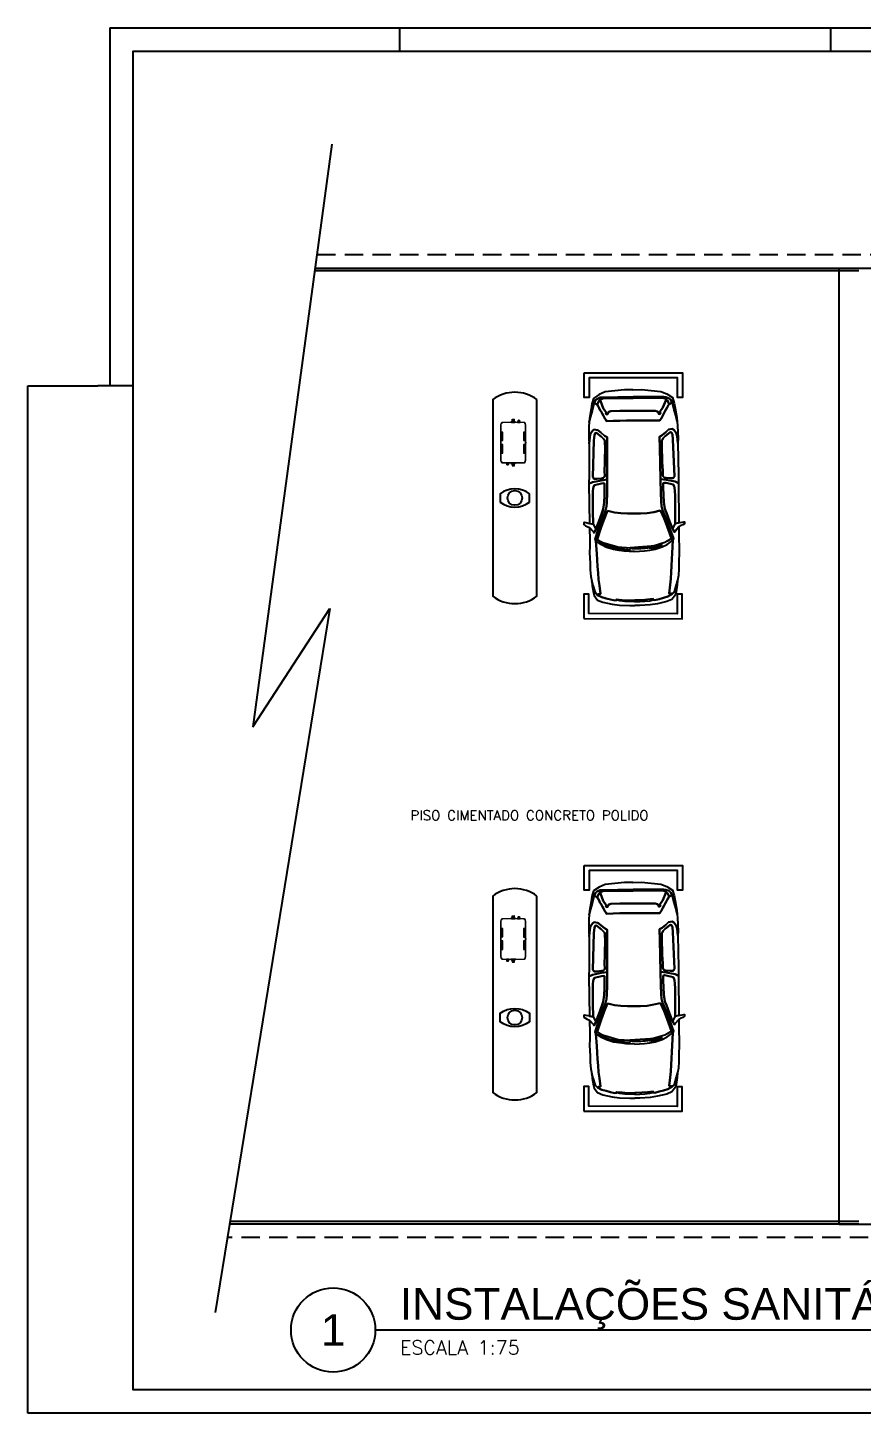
# Model space of a CAD drawing. Header units: millimetres. Extents: x 1111 to 1959, y -391 to -319.
# Drawn here: x 1375.89 to 1402.59, y -390.89 to -346.49 of the extents above; entities that cross this region are included whole.
import ezdxf
from ezdxf.enums import TextEntityAlignment as Align

# ---------------------------------------------------------------- set-up
doc = ezdxf.new("R2010")
doc.units = ezdxf.units.MM
doc.linetypes.add('HIDDEN', pattern=[0.375, 0.25, -0.125])
for name, color, linetype in [('ARQ-ALVENARIA', 4, 'Continuous'), ('ARQ-PENA-02', 2, 'Continuous'), ('ARQ-PENA-FINA-CINZA', 8, 'Continuous'), ('ARQ-SÍMBOLOS', 2, 'Continuous'), ('ARQ-TEXTO2', 2, 'Continuous'), ('ARQ-TEXTO4', 4, 'Continuous'), ('CERCAD-1', 1, 'Continuous'), ('CERCAD-2', 7, 'Continuous')]:
    doc.layers.add(name, color=color, linetype=linetype)
doc.styles.add('ARIAL', font='arial.ttf', dxfattribs={"height": 2})
doc.styles.add('ROMANS', font='romans')

# ---------------------------------------------------------------- blocks, each defined once
blk = doc.blocks.new('*U257')
at = {"layer": 'ARQ-SÍMBOLOS'}
blk.add_line((0.6, 0), (12.612, 0), dxfattribs=at)
blk.add_circle((0, 0), 0.6, dxfattribs=at)
at = {"layer": 'ARQ-TEXTO2', "style": 'ROMANS'}
blk.add_attdef('ESCALA1', text='', height=0.2, dxfattribs=at).set_placement((0.951, -0.149), align=Align.TOP_LEFT)
at = {"layer": 'ARQ-TEXTO4', "style": 'ARIAL'}
blk.add_attdef('TITULODODESENHO', (0.951, 0.146), '', height=0.45, dxfattribs=at)
blk.add_attdef('0', text='', height=0.45, dxfattribs=at).set_placement((0, 0), align=Align.MIDDLE)
blk = doc.blocks.new('BOMBA SUPERIOR')
at = {"layer": 'ARQ-PENA-FINA-CINZA', "lineweight": 5}
for p, q in [((807.358, 416.118), (807.356, 416.116)), ((807.36, 416.119), (807.358, 416.118)), ((807.361, 416.12), (807.36, 416.119)), ((807.362, 416.12), (807.361, 416.12)), ((807.364, 416.122), (807.362, 416.12)), ((807.367, 416.123), (807.364, 416.122)), ((807.368, 416.123), (807.367, 416.123)), ((807.372, 416.123), (807.368, 416.123)), ((807.375, 416.124), (807.372, 416.123)), ((807.376, 416.124), (807.375, 416.124)), ((807.386, 416.124), (807.376, 416.124)), ((807.386, 416.122), (808.126, 416.122)), ((807.387, 416.124), (808.125, 416.124)), ((807.742, 416.125), (807.745, 416.128)), ((807.742, 416.124), (807.745, 416.127)), ((807.743, 416.125), (807.742, 416.125)), ((807.742, 416.125), (807.742, 416.124)), ((807.745, 416.128), (807.767, 416.128)), ((807.745, 416.127), (807.767, 416.127)), ((807.767, 416.128), (807.77, 416.125)), ((807.767, 416.127), (807.77, 416.124)), ((807.77, 416.125), (807.769, 416.125)), ((807.77, 416.124), (807.77, 416.125)), ((808.136, 416.124), (808.126, 416.124)), ((808.137, 416.124), (808.136, 416.124)), ((808.14, 416.123), (808.137, 416.124)), ((808.143, 416.123), (808.14, 416.123)), ((808.144, 416.123), (808.143, 416.123)), ((808.147, 416.122), (808.144, 416.123)), ((808.15, 416.12), (808.147, 416.122)), ((808.151, 416.12), (808.15, 416.12)), ((808.152, 416.119), (808.151, 416.12)), ((808.154, 416.118), (808.152, 416.119)), ((808.156, 416.116), (808.154, 416.118)), ((807.283, 415.897), (807.282, 415.896)), ((807.282, 415.896), (807.282, 415.852)), ((807.283, 415.895), (807.282, 415.896)), ((807.282, 415.876), (807.283, 415.877)), ((807.282, 415.872), (807.283, 415.87)), ((807.282, 415.852), (807.283, 415.853)), ((807.282, 415.852), (807.283, 415.851)), ((807.32, 415.895), (807.283, 415.897)), ((807.283, 415.897), (807.283, 415.897)), ((807.32, 415.893), (807.283, 415.895)), ((807.283, 415.895), (807.283, 415.895)), ((807.283, 415.877), (807.283, 415.877)), ((807.283, 415.877), (807.31, 415.877)), ((807.283, 415.87), (807.283, 415.87)), ((807.283, 415.87), (807.31, 415.87)), ((807.283, 415.853), (807.32, 415.855)), ((807.283, 415.853), (807.283, 415.853)), ((807.283, 415.851), (807.32, 415.852)), ((807.283, 415.851), (807.283, 415.851)), ((807.295, 415.988), (807.296, 415.994)), ((807.296, 415.982), (807.295, 415.988)), ((807.295, 415.874), (807.295, 415.875)), ((807.295, 415.875), (807.311, 415.875)), ((807.295, 415.873), (807.295, 415.874)), ((807.311, 415.873), (807.295, 415.873)), ((807.295, 415.873), (807.295, 415.873)), ((807.295, 415.873), (807.295, 415.873)), ((807.296, 415.994), (807.3, 415.998)), ((807.3, 415.978), (807.296, 415.982)), ((807.3, 415.998), (807.304, 416.002)), ((807.304, 415.974), (807.3, 415.978)), ((807.304, 416.002), (807.31, 416.003)), ((807.31, 415.973), (807.304, 415.974)), ((807.31, 416.003), (807.327, 416.003)), ((807.327, 415.973), (807.31, 415.973)), ((807.321, 415.88), (807.312, 415.879)), ((807.312, 415.879), (807.312, 415.869)), ((807.312, 415.869), (807.312, 415.879)), ((807.312, 415.878), (807.312, 415.878)), ((807.312, 415.878), (807.312, 415.877)), ((807.312, 415.875), (807.312, 415.874)), ((807.312, 415.873), (807.312, 415.873)), ((807.312, 415.87), (807.312, 415.87)), ((807.312, 415.87), (807.312, 415.869)), ((807.312, 415.869), (807.313, 415.869)), ((807.321, 415.867), (807.312, 415.869)), ((807.321, 415.907), (807.32, 415.906)), ((807.32, 415.906), (807.321, 415.906)), ((807.32, 415.906), (807.32, 415.89)), ((807.32, 415.904), (807.32, 415.903)), ((807.321, 415.903), (807.32, 415.903)), ((807.32, 415.903), (807.321, 415.903)), ((807.321, 415.895), (807.32, 415.895)), ((807.32, 415.895), (807.321, 415.895)), ((807.32, 415.89), (807.321, 415.89)), ((807.321, 415.859), (807.32, 415.859)), ((807.32, 415.859), (807.32, 415.842)), ((807.32, 415.852), (807.32, 415.853)), ((807.32, 415.853), (807.321, 415.853)), ((807.321, 415.852), (807.32, 415.852)), ((807.321, 415.845), (807.32, 415.844)), ((807.32, 415.844), (807.321, 415.844)), ((807.32, 415.842), (807.32, 415.841)), ((807.32, 415.841), (807.321, 415.841)), ((807.323, 415.907), (807.321, 415.907)), ((807.321, 415.907), (807.321, 415.907)), ((807.321, 415.903), (807.321, 415.903)), ((807.321, 415.899), (807.322, 415.901)), ((807.321, 415.897), (807.321, 415.899)), ((807.321, 415.892), (807.321, 415.897)), ((807.321, 415.896), (807.321, 415.895)), ((807.321, 415.856), (807.321, 415.892)), ((807.321, 415.851), (807.321, 415.856)), ((807.321, 415.848), (807.321, 415.851)), ((807.322, 415.846), (807.321, 415.848)), ((807.321, 415.841), (807.321, 415.84)), ((807.321, 415.84), (807.322, 415.84)), ((807.322, 415.907), (807.342, 415.907)), ((807.322, 415.903), (807.323, 415.905)), ((807.322, 415.901), (807.322, 415.903)), ((807.322, 415.844), (807.322, 415.846)), ((807.323, 415.843), (807.322, 415.844)), ((807.342, 415.84), (807.322, 415.84)), ((807.322, 415.84), (807.323, 415.84)), ((807.323, 415.905), (807.324, 415.906)), ((807.323, 415.905), (807.323, 415.905)), ((807.323, 415.842), (807.323, 415.843)), ((807.324, 415.842), (807.323, 415.842)), ((807.324, 415.906), (807.342, 415.906)), ((807.342, 415.841), (807.324, 415.842)), ((807.327, 416.013), (807.327, 415.964)), ((807.346, 416.013), (807.327, 416.013)), ((807.327, 415.964), (807.346, 415.964)), ((807.346, 415.91), (807.338, 415.91)), ((807.338, 415.91), (807.338, 415.837)), ((807.338, 415.837), (807.346, 415.837)), ((807.343, 415.909), (807.342, 415.908)), ((807.342, 415.908), (807.342, 415.839)), ((807.342, 415.907), (807.342, 415.907)), ((807.342, 415.907), (807.342, 415.907)), ((807.342, 415.906), (807.342, 415.907)), ((807.342, 415.906), (807.342, 415.906)), ((807.342, 415.841), (807.342, 415.841)), ((807.342, 415.84), (807.342, 415.84)), ((807.342, 415.839), (807.342, 415.839)), ((807.342, 415.839), (807.343, 415.839)), ((807.344, 415.909), (807.343, 415.909)), ((807.343, 415.839), (807.344, 415.839)), ((807.344, 415.839), (807.344, 415.909)), ((807.344, 415.909), (807.346, 415.909)), ((807.344, 415.839), (807.346, 415.839)), ((807.347, 416.101), (807.346, 416.098)), ((807.346, 416.098), (807.346, 416.094)), ((807.346, 416.094), (807.346, 415.654)), ((807.346, 416.083), (807.346, 416.084)), ((807.346, 416.084), (807.348, 416.084)), ((807.347, 416.083), (807.346, 416.083)), ((807.346, 415.964), (807.346, 416.013)), ((807.346, 415.822), (807.346, 415.925)), ((807.346, 415.837), (807.346, 415.91)), ((807.346, 415.839), (807.346, 415.909)), ((807.346, 415.909), (807.346, 415.839)), ((807.346, 415.839), (807.346, 415.839)), ((807.348, 416.105), (807.347, 416.103)), ((807.347, 416.103), (807.347, 416.102)), ((807.347, 416.102), (807.347, 416.101)), ((807.349, 416.108), (807.348, 416.105)), ((807.348, 416.084), (807.348, 415.664)), ((807.35, 416.109), (807.349, 416.108)), ((807.351, 416.11), (807.35, 416.109)), ((807.353, 416.112), (807.351, 416.11)), ((807.354, 416.114), (807.353, 416.112)), ((807.355, 416.115), (807.354, 416.114)), ((807.356, 416.116), (807.355, 416.115)), ((807.361, 416.109), (807.36, 416.107)), ((807.36, 416.107), (807.361, 416.104)), ((807.363, 416.11), (807.361, 416.109)), ((807.361, 416.106), (807.361, 416.107)), ((807.361, 416.107), (807.363, 416.107)), ((807.361, 416.106), (807.361, 416.107)), ((807.363, 416.106), (807.361, 416.106)), ((807.361, 416.104), (807.363, 416.103)), ((807.365, 416.109), (807.363, 416.11)), ((807.364, 416.109), (807.363, 416.109)), ((807.363, 416.109), (807.363, 416.109)), ((807.363, 416.107), (807.363, 416.109)), ((807.363, 416.109), (807.364, 416.109)), ((807.363, 416.105), (807.363, 416.106)), ((807.363, 416.105), (807.363, 416.105)), ((807.363, 416.105), (807.364, 416.105)), ((807.364, 416.105), (807.363, 416.105)), ((807.363, 416.103), (807.365, 416.104)), ((807.364, 416.109), (807.364, 416.109)), ((807.364, 416.109), (807.364, 416.107)), ((807.364, 416.107), (807.365, 416.107)), ((807.365, 416.106), (807.364, 416.106)), ((807.364, 416.106), (807.364, 416.105)), ((807.364, 416.105), (807.364, 416.105)), ((807.367, 416.107), (807.365, 416.109)), ((807.365, 416.104), (807.367, 416.107)), ((807.365, 416.107), (807.365, 416.106)), ((807.365, 416.107), (807.365, 416.106)), ((807.715, 416.107), (807.543, 416.107)), ((807.543, 416.107), (807.543, 416.084)), ((807.543, 416.084), (807.715, 416.084)), ((807.715, 416.084), (807.715, 416.107)), ((807.968, 416.107), (807.797, 416.107)), ((807.797, 416.107), (807.797, 416.084)), ((807.797, 416.084), (807.968, 416.084)), ((807.968, 416.084), (807.968, 416.107)), ((808.146, 416.109), (808.145, 416.107)), ((808.145, 416.107), (808.146, 416.104)), ((808.149, 416.11), (808.146, 416.109)), ((808.146, 416.104), (808.149, 416.103)), ((808.148, 416.107), (808.147, 416.107)), ((808.147, 416.107), (808.147, 416.106)), ((808.147, 416.106), (808.147, 416.107)), ((808.147, 416.106), (808.148, 416.106)), ((808.149, 416.109), (808.148, 416.109)), ((808.148, 416.109), (808.148, 416.109)), ((808.148, 416.109), (808.148, 416.107)), ((808.148, 416.109), (808.149, 416.109)), ((808.148, 416.106), (808.148, 416.105)), ((808.148, 416.105), (808.148, 416.105)), ((808.148, 416.105), (808.149, 416.105)), ((808.149, 416.105), (808.148, 416.105)), ((808.151, 416.109), (808.149, 416.11)), ((808.15, 416.109), (808.149, 416.109)), ((808.149, 416.109), (808.149, 416.107)), ((808.149, 416.107), (808.15, 416.107)), ((808.15, 416.106), (808.149, 416.106)), ((808.149, 416.106), (808.149, 416.105)), ((808.149, 416.105), (808.15, 416.105)), ((808.149, 416.103), (808.151, 416.104)), ((808.15, 416.106), (808.15, 416.107)), ((808.15, 416.107), (808.15, 416.106)), ((808.152, 416.107), (808.151, 416.109)), ((808.151, 416.104), (808.152, 416.107)), ((808.157, 416.115), (808.156, 416.116)), ((808.158, 416.114), (808.157, 416.115)), ((808.159, 416.112), (808.158, 416.114)), ((808.161, 416.11), (808.159, 416.112)), ((808.162, 416.109), (808.161, 416.11)), ((808.162, 416.108), (808.162, 416.109)), ((808.163, 416.105), (808.162, 416.108)), ((808.164, 416.103), (808.163, 416.105)), ((808.165, 416.102), (808.164, 416.103)), ((808.164, 415.664), (808.164, 416.084)), ((808.164, 416.084), (808.166, 416.084)), ((808.165, 416.101), (808.165, 416.102)), ((808.165, 416.098), (808.165, 416.101)), ((808.165, 416.095), (808.165, 416.098)), ((808.166, 416.094), (808.165, 416.095)), ((808.165, 416.084), (808.165, 416.083)), ((808.165, 416.083), (808.166, 416.083)), ((808.166, 415.654), (808.166, 416.094)), ((808.166, 415.822), (808.166, 415.925)), ((808.166, 415.837), (808.166, 415.91)), ((808.166, 415.91), (808.173, 415.91)), ((808.166, 415.839), (808.166, 415.909)), ((808.166, 415.909), (808.166, 415.839)), ((808.167, 415.909), (808.166, 415.909)), ((808.167, 415.839), (808.166, 415.839)), ((808.166, 415.839), (808.166, 415.839)), ((808.173, 415.837), (808.166, 415.837)), ((808.167, 415.909), (808.168, 415.909)), ((808.167, 415.839), (808.167, 415.909)), ((808.168, 415.839), (808.167, 415.839)), ((808.168, 415.909), (808.169, 415.908)), ((808.169, 415.839), (808.168, 415.839)), ((808.169, 415.908), (808.169, 415.839)), ((808.17, 415.907), (808.169, 415.907)), ((808.169, 415.906), (808.169, 415.907)), ((808.17, 415.906), (808.169, 415.906)), ((808.169, 415.841), (808.17, 415.841)), ((808.169, 415.84), (808.17, 415.84)), ((808.169, 415.839), (808.169, 415.839)), ((808.19, 415.907), (808.17, 415.907)), ((808.17, 415.907), (808.17, 415.907)), ((808.188, 415.906), (808.17, 415.906)), ((808.17, 415.841), (808.188, 415.842)), ((808.17, 415.84), (808.19, 415.84)), ((808.173, 415.91), (808.173, 415.837)), ((808.188, 415.907), (808.19, 415.907)), ((808.188, 415.905), (808.188, 415.906)), ((808.189, 415.905), (808.188, 415.905)), ((808.188, 415.842), (808.189, 415.843)), ((808.188, 415.842), (808.188, 415.842)), ((808.19, 415.84), (808.188, 415.84)), ((808.19, 415.903), (808.189, 415.905)), ((808.189, 415.844), (808.19, 415.846)), ((808.189, 415.843), (808.189, 415.844)), ((808.19, 415.907), (808.191, 415.907)), ((808.19, 415.901), (808.19, 415.903)), ((808.19, 415.899), (808.19, 415.901)), ((808.191, 415.897), (808.19, 415.899)), ((808.19, 415.848), (808.191, 415.851)), ((808.19, 415.846), (808.19, 415.848)), ((808.191, 415.841), (808.19, 415.84)), ((808.19, 415.84), (808.19, 415.84)), ((808.191, 415.907), (808.192, 415.906)), ((808.191, 415.903), (808.192, 415.903)), ((808.192, 415.903), (808.191, 415.903)), ((808.191, 415.892), (808.191, 415.897)), ((808.191, 415.896), (808.191, 415.895)), ((808.191, 415.895), (808.192, 415.895)), ((808.191, 415.856), (808.191, 415.892)), ((808.192, 415.89), (808.191, 415.89)), ((808.191, 415.88), (808.199, 415.879)), ((808.191, 415.867), (808.199, 415.869)), ((808.191, 415.859), (808.192, 415.859)), ((808.191, 415.851), (808.191, 415.856)), ((808.191, 415.852), (808.192, 415.852)), ((808.191, 415.845), (808.192, 415.844)), ((808.192, 415.841), (808.191, 415.841)), ((808.192, 415.906), (808.192, 415.906)), ((808.192, 415.906), (808.192, 415.89)), ((808.192, 415.904), (808.192, 415.903)), ((808.192, 415.903), (808.192, 415.903)), ((808.192, 415.895), (808.228, 415.897)), ((808.192, 415.893), (808.228, 415.895)), ((808.192, 415.895), (808.192, 415.895)), ((808.192, 415.859), (808.192, 415.842)), ((808.228, 415.853), (808.192, 415.855)), ((808.192, 415.852), (808.192, 415.853)), ((808.192, 415.853), (808.192, 415.853)), ((808.192, 415.852), (808.228, 415.851)), ((808.192, 415.844), (808.192, 415.844)), ((808.192, 415.842), (808.192, 415.841)), ((808.199, 415.879), (808.199, 415.869)), ((808.199, 415.869), (808.199, 415.879)), ((808.2, 415.878), (808.199, 415.877)), ((808.199, 415.877), (808.199, 415.877)), ((808.199, 415.875), (808.2, 415.874)), ((808.2, 415.873), (808.199, 415.873)), ((808.199, 415.873), (808.199, 415.873)), ((808.199, 415.87), (808.199, 415.87)), ((808.199, 415.87), (808.2, 415.87)), ((808.199, 415.869), (808.2, 415.869)), ((808.2, 415.878), (808.2, 415.878)), ((808.216, 415.875), (808.2, 415.875)), ((808.2, 415.873), (808.216, 415.873)), ((808.2, 415.87), (808.2, 415.869)), ((808.228, 415.877), (808.201, 415.877)), ((808.228, 415.87), (808.201, 415.87)), ((808.217, 415.874), (808.216, 415.875)), ((808.216, 415.873), (808.216, 415.873)), ((808.216, 415.873), (808.217, 415.873)), ((808.217, 415.873), (808.217, 415.874)), ((808.228, 415.897), (808.229, 415.897)), ((808.228, 415.895), (808.229, 415.895)), ((808.229, 415.877), (808.228, 415.877)), ((808.229, 415.87), (808.228, 415.87)), ((808.229, 415.853), (808.228, 415.853)), ((808.228, 415.851), (808.229, 415.851)), ((808.229, 415.897), (808.23, 415.896)), ((808.229, 415.895), (808.23, 415.896)), ((808.23, 415.876), (808.229, 415.877)), ((808.23, 415.872), (808.229, 415.87)), ((808.23, 415.852), (808.229, 415.853)), ((808.229, 415.851), (808.23, 415.852)), ((808.23, 415.896), (808.23, 415.852)), ((807.346, 415.664), (807.346, 415.665)), ((807.346, 415.665), (807.347, 415.665)), ((807.348, 415.664), (807.346, 415.664)), ((807.346, 415.654), (807.346, 415.651)), ((807.346, 415.651), (807.347, 415.647)), ((807.347, 415.647), (807.347, 415.646)), ((807.347, 415.646), (807.348, 415.642)), ((807.348, 415.642), (807.35, 415.639)), ((807.35, 415.639), (807.351, 415.638)), ((807.351, 415.638), (807.353, 415.634)), ((807.353, 415.634), (807.355, 415.632)), ((807.355, 415.632), (807.357, 415.631)), ((807.358, 415.643), (807.357, 415.641)), ((807.357, 415.641), (807.358, 415.639)), ((807.357, 415.631), (807.36, 415.628)), ((807.36, 415.645), (807.358, 415.641)), ((807.36, 415.645), (807.358, 415.643)), ((807.358, 415.641), (807.36, 415.637)), ((807.358, 415.639), (807.36, 415.637)), ((807.361, 415.646), (807.36, 415.645)), ((807.363, 415.646), (807.36, 415.645)), ((807.361, 415.643), (807.36, 415.641)), ((807.36, 415.641), (807.361, 415.638)), ((807.36, 415.637), (807.361, 415.636)), ((807.36, 415.637), (807.363, 415.635)), ((807.36, 415.628), (807.361, 415.627)), ((807.363, 415.646), (807.361, 415.646)), ((807.363, 415.645), (807.361, 415.643)), ((807.361, 415.64), (807.361, 415.641)), ((807.361, 415.641), (807.363, 415.641)), ((807.361, 415.64), (807.361, 415.641)), ((807.363, 415.64), (807.361, 415.64)), ((807.361, 415.638), (807.363, 415.637)), ((807.361, 415.636), (807.363, 415.635)), ((807.361, 415.627), (807.364, 415.626)), ((807.367, 415.645), (807.363, 415.646)), ((807.367, 415.645), (807.363, 415.646)), ((807.365, 415.643), (807.363, 415.645)), ((807.363, 415.641), (807.363, 415.643)), ((807.363, 415.643), (807.364, 415.643)), ((807.364, 415.642), (807.363, 415.642)), ((807.363, 415.642), (807.363, 415.642)), ((807.363, 415.639), (807.363, 415.64)), ((807.363, 415.639), (807.363, 415.639)), ((807.363, 415.639), (807.364, 415.639)), ((807.364, 415.639), (807.363, 415.639)), ((807.363, 415.637), (807.365, 415.638)), ((807.363, 415.635), (807.367, 415.637)), ((807.363, 415.635), (807.367, 415.637)), ((807.364, 415.643), (807.364, 415.641)), ((807.364, 415.642), (807.364, 415.642)), ((807.364, 415.641), (807.365, 415.641)), ((807.365, 415.64), (807.364, 415.64)), ((807.364, 415.64), (807.364, 415.639)), ((807.364, 415.639), (807.364, 415.639)), ((807.364, 415.626), (807.368, 415.625)), ((807.367, 415.641), (807.365, 415.643)), ((807.365, 415.638), (807.367, 415.641)), ((807.365, 415.641), (807.365, 415.64)), ((807.365, 415.641), (807.365, 415.64)), ((807.368, 415.641), (807.367, 415.645)), ((807.368, 415.643), (807.367, 415.645)), ((807.367, 415.637), (807.368, 415.641)), ((807.367, 415.637), (807.368, 415.639)), ((807.369, 415.641), (807.368, 415.643)), ((807.368, 415.639), (807.369, 415.641)), ((807.368, 415.625), (807.369, 415.625)), ((807.369, 415.625), (807.374, 415.624)), ((807.374, 415.624), (807.376, 415.624)), ((807.376, 415.624), (807.386, 415.624)), ((807.386, 415.624), (807.386, 415.626)), ((807.386, 415.626), (808.126, 415.626)), ((807.386, 415.624), (807.387, 415.624)), ((807.387, 415.624), (807.386, 415.624)), ((808.125, 415.624), (807.387, 415.624)), ((807.387, 415.624), (807.388, 415.624)), ((807.716, 415.663), (807.544, 415.663)), ((807.544, 415.663), (807.544, 415.64)), ((807.544, 415.64), (807.716, 415.64)), ((807.716, 415.64), (807.716, 415.663)), ((807.742, 415.623), (807.742, 415.624)), ((807.742, 415.624), (807.745, 415.62)), ((807.745, 415.619), (807.742, 415.623)), ((807.742, 415.623), (807.743, 415.623)), ((807.745, 415.62), (807.767, 415.62)), ((807.767, 415.619), (807.745, 415.619)), ((807.767, 415.62), (807.77, 415.624)), ((807.77, 415.623), (807.767, 415.619)), ((807.77, 415.623), (807.769, 415.623)), ((807.77, 415.624), (807.77, 415.623)), ((807.968, 415.663), (807.796, 415.663)), ((807.796, 415.663), (807.796, 415.64)), ((807.796, 415.64), (807.968, 415.64)), ((807.968, 415.64), (807.968, 415.663)), ((808.125, 415.624), (808.125, 415.624)), ((808.125, 415.624), (808.136, 415.624)), ((808.126, 415.624), (808.125, 415.624)), ((808.126, 415.626), (808.126, 415.624)), ((808.136, 415.624), (808.138, 415.624)), ((808.138, 415.624), (808.142, 415.625)), ((808.142, 415.625), (808.144, 415.625)), ((808.145, 415.645), (808.143, 415.641)), ((808.145, 415.645), (808.143, 415.643)), ((808.143, 415.643), (808.143, 415.641)), ((808.143, 415.641), (808.145, 415.637)), ((808.143, 415.641), (808.143, 415.639)), ((808.143, 415.639), (808.145, 415.637)), ((808.147, 415.646), (808.144, 415.646)), ((808.144, 415.646), (808.144, 415.641)), ((808.144, 415.641), (808.147, 415.641)), ((808.144, 415.625), (808.147, 415.626)), ((808.146, 415.646), (808.145, 415.645)), ((808.149, 415.646), (808.145, 415.645)), ((808.146, 415.643), (808.145, 415.641)), ((808.145, 415.641), (808.146, 415.638)), ((808.145, 415.637), (808.146, 415.636)), ((808.145, 415.637), (808.149, 415.635)), ((808.149, 415.646), (808.146, 415.646)), ((808.149, 415.645), (808.146, 415.643)), ((808.146, 415.638), (808.149, 415.637)), ((808.146, 415.636), (808.149, 415.635)), ((808.147, 415.641), (808.147, 415.646)), ((808.147, 415.641), (808.147, 415.64)), ((808.147, 415.64), (808.147, 415.641)), ((808.147, 415.641), (808.148, 415.641)), ((808.147, 415.64), (808.148, 415.64)), ((808.147, 415.626), (808.15, 415.627)), ((808.148, 415.641), (808.148, 415.643)), ((808.148, 415.643), (808.149, 415.643)), ((808.149, 415.642), (808.148, 415.642)), ((808.148, 415.642), (808.148, 415.642)), ((808.148, 415.64), (808.148, 415.639)), ((808.148, 415.639), (808.148, 415.639)), ((808.148, 415.639), (808.149, 415.639)), ((808.149, 415.639), (808.148, 415.639)), ((808.152, 415.645), (808.149, 415.646)), ((808.152, 415.645), (808.149, 415.646)), ((808.151, 415.643), (808.149, 415.645)), ((808.149, 415.643), (808.149, 415.641)), ((808.15, 415.642), (808.149, 415.642)), ((808.149, 415.641), (808.15, 415.641)), ((808.15, 415.64), (808.149, 415.64)), ((808.149, 415.64), (808.149, 415.639)), ((808.149, 415.639), (808.15, 415.639)), ((808.149, 415.637), (808.151, 415.638)), ((808.149, 415.635), (808.152, 415.637)), ((808.149, 415.635), (808.152, 415.637)), ((808.15, 415.64), (808.15, 415.641)), ((808.15, 415.641), (808.15, 415.64)), ((808.15, 415.627), (808.152, 415.628)), ((808.152, 415.641), (808.151, 415.643)), ((808.151, 415.638), (808.152, 415.641)), ((808.154, 415.641), (808.152, 415.645)), ((808.154, 415.643), (808.152, 415.645)), ((808.152, 415.637), (808.154, 415.641)), ((808.152, 415.637), (808.154, 415.639)), ((808.152, 415.628), (808.155, 415.631)), ((808.154, 415.641), (808.154, 415.643)), ((808.154, 415.639), (808.154, 415.641)), ((808.155, 415.631), (808.157, 415.632)), ((808.157, 415.632), (808.158, 415.634)), ((808.158, 415.634), (808.161, 415.638)), ((808.161, 415.638), (808.162, 415.639)), ((808.162, 415.639), (808.163, 415.642)), ((808.163, 415.642), (808.165, 415.646)), ((808.166, 415.664), (808.164, 415.664)), ((808.166, 415.665), (808.165, 415.665)), ((808.165, 415.665), (808.165, 415.664)), ((808.165, 415.651), (808.166, 415.654)), ((808.165, 415.647), (808.165, 415.651)), ((808.165, 415.646), (808.165, 415.647)), ((808.184, 415.784), (808.166, 415.784)), ((808.166, 415.784), (808.166, 415.734)), ((808.166, 415.734), (808.184, 415.734)), ((808.184, 415.734), (808.184, 415.784)), ((808.184, 415.774), (808.201, 415.774)), ((808.201, 415.745), (808.184, 415.745)), ((808.201, 415.774), (808.207, 415.773)), ((808.207, 415.746), (808.201, 415.745)), ((808.207, 415.773), (808.212, 415.77)), ((808.212, 415.749), (808.207, 415.746)), ((808.212, 415.77), (808.215, 415.765)), ((808.215, 415.754), (808.212, 415.749)), ((808.215, 415.765), (808.216, 415.76)), ((808.216, 415.76), (808.215, 415.754))]:
    blk.add_line(p, q, dxfattribs=at)
for centre, radius in [((807.363, 416.107), 0.00513), ((807.363, 416.107), 0.00546), ((808.148, 416.107), 0.00513), ((808.149, 416.107), 0.00546)]:
    blk.add_circle(centre, radius, dxfattribs=at)
blk = doc.blocks.new('CARRO TIPO PALIO')
at = {"color": 8, "linetype": 'Continuous'}
for p, q in [((15.71, -14660.1), (16.67, -14660.69)), ((14.56, -14676.73), (15.59, -14676.28))]:
    blk.add_line(p, q, dxfattribs=at)
for points in [[(-12.1, -14666.53), (-11.98, -14664.8), (-11.31, -14660.93), (-10.72, -14659.72), (-9.87, -14658.63), (-8.75, -14658.38), (-7.69, -14658.25), (-5.75, -14658.06), (-4.95, -14658.07), (-6.16, -14658.23), (-7.33, -14658.5), (-8.7, -14658.73), (-9.53, -14659.08), (-9.77, -14659.34), (-10.09, -14659.99), (-10.14, -14660.39), (-10.66, -14666.63)], [(-10.4, -14666.65), (-9.96, -14660.55), (-9.64, -14659.95), (-9.63, -14659.94), (-9.42, -14660.06), (-7.99, -14660.74), (-7.16, -14661.4), (-6.87, -14661.29), (-6.74, -14661.6), (-7.29, -14661.91), (-7.45, -14662.33), (-7.62, -14664.12), (-7.83, -14666.83)], [(-7.83, -14666.83), (-7.62, -14664.12), (-7.45, -14662.33), (-7.29, -14661.91), (-6.74, -14661.6), (-6.87, -14661.29), (-7.16, -14661.4), (-7.99, -14660.74), (-9.42, -14660.06), (-9.63, -14659.94), (-9.35, -14659.72), (-8.99, -14659.59), (-8.63, -14659.44), (-8.31, -14659.66), (-7.98, -14659.89), (-7.62, -14660.09), (-7.28, -14660.31), (-6.9, -14660.54), (-6.42, -14660.85), (-5.91, -14661.18), (-5.58, -14661.46), (-5.41, -14661.57), (-5.51, -14662.91), (-5.65, -14664.26), (-5.74, -14665.6), (-5.84, -14666.96)], [(-5.84, -14666.96), (-5.74, -14665.6), (-5.65, -14664.26), (-5.51, -14662.91), (-5.41, -14661.57), (-5.58, -14661.46), (-5.91, -14661.18), (-6.42, -14660.85), (-6.9, -14660.54), (-7.28, -14660.31), (-7.62, -14660.09), (-7.98, -14659.89), (-8.31, -14659.66), (-8.63, -14659.44), (-8.88, -14658.81), (-8.7, -14658.73), (-7.33, -14658.5), (-6.16, -14658.23), (-4.95, -14658.07), (-4.09, -14658.05), (-1.49, -14658.15), (-0.58, -14658.27), (-2.01, -14658.32), (-2.69, -14658.47), (-3.3, -14658.86), (-3.54, -14659.17), (-3.45, -14659.92), (-2.99, -14660.56), (-2.41, -14661.3), (-2.15, -14661.87), (0.09, -14662), (3.29, -14662.19), (6.48, -14662.39), (9.23, -14662.53), (11.03, -14662.61), (11.96, -14662.59), (12.79, -14662.45), (14.59, -14661.87), (16.82, -14661.18), (18.7, -14660.68), (19.04, -14660.85), (18.72, -14661.11), (16.22, -14661.76), (14.51, -14662.27), (12.97, -14662.77), (12.83, -14662.93), (13.04, -14664.27), (13.15, -14665.61), (13.13, -14666.94), (13.04, -14668.27)], [(-10.66, -14666.63), (-10.14, -14660.39), (-9.96, -14660.55), (-10.4, -14666.65)], [(13.04, -14668.27), (13.13, -14666.94), (13.15, -14665.61), (13.04, -14664.27), (12.83, -14662.93), (12.97, -14662.77), (14.51, -14662.27), (16.22, -14661.76), (18.72, -14661.11), (19.19, -14661.99), (19.39, -14662.51), (19.93, -14664.88)], [(20.72, -14668.8), (20.77, -14667.77), (20.77, -14666.74), (20.69, -14665.68), (20.59, -14664.57), (20.24, -14663.07), (19.81, -14662.06), (19.04, -14660.85), (21.65, -14661.19), (22.87, -14661.32), (24.26, -14661.49), (25.5, -14661.68), (26.84, -14661.87), (28.08, -14662.11), (29.78, -14662.45), (29.8, -14662.25), (29.84, -14661.95), (30.02, -14661.87), (30.42, -14662.72), (30.6, -14663.63), (30.77, -14664.55), (30.93, -14665.46), (30.85, -14665.81), (30.63, -14665.76), (30.68, -14666.9), (30.7, -14668.05), (30.67, -14669.23), (30.65, -14669.49)], [(30.97, -14669.51), (31.01, -14667.5), (30.96, -14666.47), (30.85, -14665.81), (30.93, -14665.46), (30.77, -14664.55), (30.6, -14663.63), (30.42, -14662.72), (30.02, -14661.87), (29.56, -14661.33), (28.07, -14660.78), (27.28, -14660.55), (28.18, -14660.64), (29.61, -14660.98), (30.15, -14661.17), (31.05, -14661.94), (31.42, -14663.04), (31.69, -14664.94), (31.81, -14666.45), (31.79, -14668.53), (31.72, -14669.56)], [(-12.1, -14666.53), (-12.22, -14668.26), (-12.09, -14672.18), (-11.68, -14673.46), (-10.98, -14674.66), (-9.91, -14675.06), (-8.87, -14675.34), (-6.98, -14675.79), (-6.18, -14675.9), (-7.36, -14675.57), (-8.48, -14675.14), (-9.81, -14674.72), (-10.58, -14674.27), (-10.78, -14673.98), (-11.01, -14673.28), (-11.01, -14672.88), (-10.66, -14666.63)], [(-10.66, -14666.63), (-11.01, -14672.88), (-10.8, -14672.75), (-10.4, -14666.65)], [(-10.4, -14666.65), (-10.8, -14672.75), (-10.57, -14673.39), (-10.56, -14673.4), (-10.34, -14673.31), (-8.83, -14672.83), (-7.91, -14672.3), (-7.65, -14672.44), (-7.48, -14672.15), (-7.97, -14671.76), (-8.07, -14671.33), (-8, -14669.53), (-7.83, -14666.83)], [(-7.83, -14666.83), (-8, -14669.53), (-8.07, -14671.33), (-7.97, -14671.76), (-7.48, -14672.15), (-7.65, -14672.44), (-7.91, -14672.3), (-8.83, -14672.83), (-10.34, -14673.31), (-10.56, -14673.4), (-10.31, -14673.66), (-9.97, -14673.83), (-9.64, -14674.03), (-9.3, -14673.85), (-8.93, -14673.68), (-8.55, -14673.53), (-8.19, -14673.35), (-7.77, -14673.18), (-7.25, -14672.94), (-6.71, -14672.68), (-6.34, -14672.45), (-6.16, -14672.37), (-6.07, -14671.02), (-6.03, -14669.67), (-5.93, -14668.32), (-5.84, -14666.96)], [(-5.84, -14666.96), (-5.93, -14668.32), (-6.03, -14669.67), (-6.07, -14671.02), (-6.16, -14672.37), (-6.34, -14672.45), (-6.71, -14672.68), (-7.25, -14672.94), (-7.77, -14673.18), (-8.19, -14673.35), (-8.55, -14673.53), (-8.93, -14673.68), (-9.3, -14673.85), (-9.64, -14674.03), (-9.97, -14674.62), (-9.81, -14674.72), (-8.48, -14675.14), (-7.36, -14675.57), (-6.18, -14675.9), (-5.34, -14676.03), (-2.75, -14676.29), (-1.82, -14676.3), (-3.23, -14676.05), (-3.89, -14675.81), (-4.44, -14675.34), (-4.64, -14675), (-4.44, -14674.27), (-3.9, -14673.7), (-3.23, -14673.05), (-2.89, -14672.52), (-0.65, -14672.7), (2.54, -14672.94), (5.73, -14673.19), (8.47, -14673.43), (10.27, -14673.6), (11.18, -14673.74), (11.99, -14674), (13.69, -14674.82), (15.8, -14675.82), (17.6, -14676.57), (17.96, -14676.44), (17.68, -14676.15), (15.3, -14675.16), (13.67, -14674.42), (12.21, -14673.71), (12.1, -14673.53), (12.49, -14672.23), (12.78, -14670.92), (12.95, -14669.6), (13.04, -14668.27)], [(13.04, -14668.27), (12.95, -14669.6), (12.78, -14670.92), (12.49, -14672.23), (12.1, -14673.53), (12.21, -14673.71), (13.67, -14674.42), (15.3, -14675.16), (17.68, -14676.15), (18.27, -14675.34), (18.54, -14674.86)], [(20.72, -14668.8), (20.63, -14669.84), (20.48, -14670.85), (20.26, -14671.89), (20.01, -14672.98), (19.46, -14674.42), (18.89, -14675.35), (17.96, -14676.44), (20.59, -14676.47), (21.82, -14676.51), (23.22, -14676.53), (24.47, -14676.52), (25.83, -14676.51), (27.09, -14676.45), (28.82, -14676.34), (28.81, -14676.54), (28.81, -14676.84), (28.98, -14676.95), (29.49, -14676.16), (29.8, -14675.28), (30.08, -14674.4), (30.37, -14673.52), (30.34, -14673.16), (30.12, -14673.18), (30.32, -14672.06), (30.5, -14670.92), (30.63, -14669.75), (30.65, -14669.49)], [(19.53, -14672.22), (19.53, -14672.22), (19.53, -14672.22), (19.91, -14669.39)], [(30.97, -14669.51), (30.73, -14671.51), (30.54, -14672.53), (30.34, -14673.16), (30.37, -14673.52), (30.08, -14674.4), (29.8, -14675.28), (29.49, -14676.16), (28.98, -14676.95), (28.45, -14677.42), (26.89, -14677.76), (26.08, -14677.88), (26.98, -14677.92), (28.45, -14677.77), (29.01, -14677.66), (30, -14677.03), (30.53, -14675.98), (31.05, -14674.14), (31.38, -14672.66), (31.65, -14670.6), (31.72, -14669.56)]]:
    blk.add_lwpolyline(points, dxfattribs=at)
for points in [[(-9.77, -14659.34), (-9.53, -14659.08), (-8.88, -14658.81), (-8.63, -14659.44), (-9.35, -14659.72), (-9.64, -14659.95), (-9.96, -14660.55), (-10.14, -14660.39), (-10.09, -14659.99)], [(-2.69, -14658.47), (-2.01, -14658.32), (-0.58, -14658.27), (5.89, -14658.67), (7.56, -14658.76), (7.19, -14659.43), (6.69, -14661.25), (6.48, -14662.39), (3.29, -14662.19), (0.09, -14662), (-2.15, -14661.87), (-2.41, -14661.3), (-2.99, -14660.56), (-3.45, -14659.92), (-3.54, -14659.17), (-3.3, -14658.86)], [(-2.86, -14659.74), (-2.89, -14659.56), (-2.81, -14659.42), (-2.4, -14659.25), (-1.34, -14659.22), (6.13, -14659.46), (6.3, -14659.6), (6.44, -14659.68), (6.48, -14659.83), (6.42, -14660.38), (6.29, -14661.2), (6.18, -14661.62), (5.95, -14661.8), (5.72, -14661.86), (4.82, -14661.77), (3.04, -14661.73), (2.17, -14661.67), (0.4, -14661.59), (-1.35, -14661.45), (-1.54, -14661.36), (-1.78, -14661.17), (-2.15, -14660.72)], [(-1.34, -14659.22), (-2.4, -14659.25), (-2.81, -14659.42), (-2.89, -14659.56), (-2.86, -14659.74), (-2.15, -14660.72), (-1.78, -14661.17), (-1.54, -14661.36), (-1.35, -14661.45), (0.4, -14661.59), (2.17, -14661.67), (3.04, -14661.73), (4.82, -14661.77), (5.72, -14661.86), (5.95, -14661.8), (6.18, -14661.62), (6.29, -14661.2), (6.42, -14660.38), (6.48, -14659.83), (6.44, -14659.68), (6.3, -14659.6), (6.13, -14659.46)], [(21.65, -14661.19), (19.04, -14660.85), (18.7, -14660.68), (16.82, -14661.18), (14.59, -14661.87), (12.79, -14662.45), (11.96, -14662.59), (11.03, -14662.61), (9.23, -14662.53), (6.48, -14662.39), (6.69, -14661.25), (7.19, -14659.43), (7.56, -14658.76), (15.62, -14659.34), (15.71, -14660.1), (13.05, -14659.86), (10.18, -14659.69), (9.01, -14659.61), (8.47, -14659.67), (8.12, -14659.72), (7.76, -14659.9), (7.31, -14661.27), (7.26, -14661.64), (7.32, -14661.87), (8.29, -14661.96), (9.72, -14662.01), (11.17, -14662.04), (12.55, -14661.93), (13.37, -14661.69), (15.11, -14661.18), (16.67, -14660.69), (17.42, -14660.39), (17.23, -14660.23), (16.44, -14659.4), (19.05, -14659.63), (20.28, -14659.66), (21.48, -14659.72), (23.74, -14659.95), (24.99, -14660.06), (26.33, -14660.23), (27.28, -14660.55), (28.07, -14660.78), (29.56, -14661.33), (30.02, -14661.87), (29.84, -14661.95), (29.8, -14662.25), (29.78, -14662.45), (28.08, -14662.11), (26.84, -14661.87), (25.5, -14661.68), (24.26, -14661.49), (22.87, -14661.32)], [(7.76, -14659.9), (8.12, -14659.72), (8.47, -14659.67), (9.01, -14659.61), (10.18, -14659.69), (13.05, -14659.86), (15.71, -14660.1), (15.58, -14659.06), (15.53, -14658.68), (15.49, -14658.3), (15.55, -14658.16), (15.89, -14658.23), (16.1, -14658.55), (16.22, -14658.91), (16.44, -14659.4), (17.23, -14660.23), (17.42, -14660.39), (16.67, -14660.69), (15.11, -14661.18), (13.37, -14661.69), (12.55, -14661.93), (11.17, -14662.04), (9.72, -14662.01), (8.29, -14661.96), (7.32, -14661.87), (7.26, -14661.64), (7.31, -14661.27)], [(20.05, -14664.22), (20.07, -14664.45), (20.11, -14664.67), (20.12, -14664.9), (20.14, -14665.13), (20.15, -14665.36), (20.15, -14665.59), (20.13, -14665.8), (20.15, -14666.14), (20.18, -14666.58), (20.23, -14666.59), (20.23, -14666.14), (20.21, -14665.99), (20.16, -14666.01), (20.17, -14665.77), (20.24, -14665.75), (20.25, -14665.51), (20.26, -14665.27), (20.27, -14665.04), (20.25, -14664.78), (20.25, -14664.55), (20.23, -14664.29), (20.19, -14664.07), (20.17, -14663.82), (20.13, -14663.59), (20.09, -14663.37), (20.02, -14663.13), (19.82, -14663.15), (19.87, -14663.33), (19.91, -14663.55), (19.97, -14663.77), (20.01, -14663.99)], [(19.9, -14669.63), (19.95, -14669.61), (20.01, -14669.62), (20.09, -14669.21), (20.12, -14668.78), (20.18, -14668.35), (20.21, -14667.92), (20.23, -14667.47), (20.23, -14667.03), (20.23, -14666.59), (20.18, -14666.58), (20.15, -14666.14), (20.13, -14665.8), (20.15, -14665.59), (20.15, -14665.36), (20.14, -14665.13), (20.12, -14664.9), (20.11, -14664.67), (20.07, -14664.45), (19.93, -14664.42)], [(18.19, -14675.78), (18.24, -14675.78), (18.28, -14675.81), (18.51, -14675.45), (18.69, -14675.06), (18.89, -14674.68), (19.07, -14674.29), (19.24, -14673.87), (19.4, -14673.46), (19.55, -14673.04), (19.5, -14673.02), (19.63, -14672.6), (19.74, -14672.27), (19.82, -14672.09), (19.91, -14671.87), (19.98, -14671.64), (20.04, -14671.42), (20.11, -14671.2), (20.15, -14670.98), (20.03, -14670.91)], [(20.21, -14670.76), (20.15, -14670.98), (20.11, -14671.2), (20.04, -14671.42), (19.98, -14671.64), (19.91, -14671.87), (19.82, -14672.09), (19.74, -14672.27), (19.63, -14672.6), (19.5, -14673.02), (19.55, -14673.04), (19.71, -14672.63), (19.74, -14672.48), (19.69, -14672.48), (19.78, -14672.26), (19.86, -14672.26), (19.95, -14672.04), (20.04, -14671.82), (20.13, -14671.61), (20.2, -14671.36), (20.29, -14671.14), (20.35, -14670.89), (20.39, -14670.67), (20.46, -14670.43), (20.5, -14670.2), (20.54, -14669.98), (20.56, -14669.73), (20.36, -14669.68), (20.35, -14669.87), (20.31, -14670.09), (20.29, -14670.31), (20.25, -14670.54)], [(-10.78, -14673.98), (-10.58, -14674.27), (-9.97, -14674.62), (-9.64, -14674.03), (-10.31, -14673.66), (-10.57, -14673.39), (-10.8, -14672.75), (-11.01, -14672.88), (-11.01, -14673.28)], [(-3.89, -14675.81), (-3.23, -14676.05), (-1.82, -14676.3), (4.63, -14676.8), (6.3, -14676.94), (6.03, -14676.22), (5.78, -14674.35), (5.73, -14673.19), (2.54, -14672.94), (-0.65, -14672.7), (-2.89, -14672.52), (-3.23, -14673.05), (-3.9, -14673.7), (-4.44, -14674.27), (-4.64, -14675), (-4.44, -14675.34)], [(-2.45, -14675.25), (-3.49, -14675.08), (-3.88, -14674.86), (-3.94, -14674.7), (-3.88, -14674.53), (-3.04, -14673.66), (-2.62, -14673.26), (-2.35, -14673.11), (-2.15, -14673.05), (-0.4, -14673.14), (1.37, -14673.31), (2.24, -14673.37), (4, -14673.57), (4.9, -14673.61), (5.12, -14673.7), (5.33, -14673.91), (5.38, -14674.34), (5.4, -14675.17), (5.38, -14675.72), (5.32, -14675.87), (5.17, -14675.93), (4.99, -14676.05)], [(-3.88, -14674.53), (-3.94, -14674.7), (-3.88, -14674.86), (-3.49, -14675.08), (-2.45, -14675.25), (4.99, -14676.05), (5.17, -14675.93), (5.32, -14675.87), (5.38, -14675.72), (5.4, -14675.17), (5.38, -14674.34), (5.33, -14673.91), (5.12, -14673.7), (4.9, -14673.61), (4, -14673.57), (2.24, -14673.37), (1.37, -14673.31), (-0.4, -14673.14), (-2.15, -14673.05), (-2.35, -14673.11), (-2.62, -14673.26), (-3.04, -14673.66)], [(20.59, -14676.47), (17.96, -14676.44), (17.6, -14676.57), (15.8, -14675.82), (13.69, -14674.82), (11.99, -14674), (11.18, -14673.74), (10.27, -14673.6), (8.47, -14673.43), (5.73, -14673.19), (5.78, -14674.35), (6.03, -14676.22), (6.3, -14676.94), (14.36, -14677.47), (14.56, -14676.73), (11.89, -14676.6), (9.02, -14676.37), (7.85, -14676.29), (7.33, -14676.16), (6.99, -14676.06), (6.65, -14675.83), (6.4, -14674.41), (6.4, -14674.04), (6.49, -14673.82), (7.47, -14673.86), (8.89, -14674.01), (10.33, -14674.18), (11.68, -14674.48), (12.46, -14674.83), (14.11, -14675.57), (15.59, -14676.28), (16.29, -14676.68), (16.08, -14676.81), (15.18, -14677.53), (17.8, -14677.66), (19.02, -14677.79), (20.22, -14677.9), (22.49, -14677.98), (23.74, -14678.05), (25.09, -14678.06), (26.08, -14677.88), (26.89, -14677.76), (28.45, -14677.42), (28.98, -14676.95), (28.81, -14676.84), (28.81, -14676.54), (28.82, -14676.34), (27.09, -14676.45), (25.83, -14676.51), (24.47, -14676.52), (23.22, -14676.53), (21.82, -14676.51)], [(6.65, -14675.83), (6.99, -14676.06), (7.33, -14676.16), (7.85, -14676.29), (9.02, -14676.37), (11.89, -14676.6), (14.56, -14676.73), (14.29, -14677.74), (14.19, -14678.11), (14.09, -14678.48), (14.13, -14678.63), (14.48, -14678.61), (14.73, -14678.32), (14.9, -14677.98), (15.18, -14677.53), (16.08, -14676.81), (16.29, -14676.68), (15.59, -14676.28), (14.11, -14675.57), (12.46, -14674.83), (11.68, -14674.48), (10.33, -14674.18), (8.89, -14674.01), (7.47, -14673.86), (6.49, -14673.82), (6.4, -14674.04), (6.4, -14674.41)]]:
    blk.add_lwpolyline(points, close=True, dxfattribs=at)
blk = doc.blocks.new('01')
at = {"color": 8}
blk.add_line((1131.204, -310.841), (1129.594, -322.697), dxfattribs=at)
at = {"layer": 'ARQ-ALVENARIA', "color": 8}
for p, q in [((1141.524, -332.811), (1141.524, -313.361)), ((1131.16, -320.289), (1128.829, -334.613)), ((1129.594, -322.697), (1131.16, -320.289))]:
    blk.add_line(p, q, dxfattribs=at)
at = {"layer": 'ARQ-ALVENARIA', "color": 8, "linetype": 'HIDDEN', "ltscale": 1.5}
for points in [[(1130.9, -313.086), (1144.924, -313.086), (1144.924, -314.861)], [(1144.924, -331.311), (1144.924, -333.086), (1129.078, -333.086)]]:
    blk.add_lwpolyline(points, dxfattribs=at)
at = {"layer": 'ARQ-ALVENARIA', "color": 8}
for points in [[(1130.856, -313.411), (1141.924, -313.411)], [(1130.862, -313.361), (1141.924, -313.361)], [(1136.334, -315.491), (1138.334, -315.494), (1138.333, -315.994), (1138.233, -315.993), (1138.234, -315.593), (1136.434, -315.591), (1136.433, -315.991), (1136.333, -315.991), (1136.334, -315.491)], [(1136.334, -315.491), (1138.334, -315.494), (1138.333, -315.994), (1138.233, -315.993), (1138.234, -315.593), (1136.434, -315.591), (1136.433, -315.991), (1136.333, -315.991), (1136.334, -315.491)], [(1136.327, -320.491), (1138.327, -320.494), (1138.328, -319.994), (1138.228, -319.993), (1138.227, -320.393), (1136.427, -320.391), (1136.428, -319.991), (1136.328, -319.991), (1136.327, -320.491)], [(1136.327, -320.491), (1138.327, -320.494), (1138.328, -319.994), (1138.228, -319.993), (1138.227, -320.393), (1136.427, -320.391), (1136.428, -319.991), (1136.328, -319.991), (1136.327, -320.491)], [(1136.334, -325.514), (1138.334, -325.517), (1138.333, -326.017), (1138.233, -326.017), (1138.234, -325.617), (1136.434, -325.614), (1136.433, -326.014), (1136.333, -326.014), (1136.334, -325.514)], [(1136.334, -325.514), (1138.334, -325.517), (1138.333, -326.017), (1138.233, -326.017), (1138.234, -325.617), (1136.434, -325.614), (1136.433, -326.014), (1136.333, -326.014), (1136.334, -325.514)], [(1136.327, -330.514), (1138.327, -330.517), (1138.328, -330.017), (1138.228, -330.017), (1138.227, -330.417), (1136.427, -330.414), (1136.428, -330.014), (1136.328, -330.014), (1136.327, -330.514)], [(1136.327, -330.514), (1138.327, -330.517), (1138.328, -330.017), (1138.228, -330.017), (1138.227, -330.417), (1136.427, -330.414), (1136.428, -330.014), (1136.328, -330.014), (1136.327, -330.514)], [(1141.924, -332.811), (1129.122, -332.811)], [(1141.924, -332.761), (1129.131, -332.761)]]:
    blk.add_lwpolyline(points, dxfattribs=at)
for points in [[(1135.374, -316.036, 0.333333), (1134.474, -316.036), (1134.474, -320.036, 0.333333), (1135.374, -320.036)], [(1135.224, -317.95, 0.333333), (1134.624, -317.95), (1134.624, -318.122, 0.333333), (1135.224, -318.122)], [(1135.374, -326.136, 0.333333), (1134.474, -326.136), (1134.474, -330.136, 0.333333), (1135.374, -330.136)], [(1135.224, -328.695, -0.333333), (1134.624, -328.695), (1134.624, -328.523, -0.333333), (1135.224, -328.523)]]:
    blk.add_lwpolyline(points, format="xyb", close=True, dxfattribs=at)
for centre in [(1134.924, -318.036), (1134.924, -318.036), (1134.924, -328.609), (1134.924, -328.609)]:
    blk.add_circle(centre, 0.15, dxfattribs=at)
at = {"layer": 'ARQ-PENA-02', "color": 8}
for p, q in [((1141.524, -313.361), (1152.324, -313.361)), ((1141.524, -332.811), (1152.324, -332.811))]:
    blk.add_line(p, q, dxfattribs=at)
at = {"layer": 'ARQ-ALVENARIA', "color": 8, "xscale": 0.1000000009858218, "yscale": 0.1000000009858218, "zscale": 0.1000000009858218, "rotation": 274.4776921097268}
for p in [(2599.597, -202.538, -4.017), (2599.597, -202.538, -4.017), (2599.597, -212.561, -4.017), (2599.597, -212.561, -4.017)]:
    blk.add_blockref('CARRO TIPO PALIO', p, dxfattribs=at)
at = {"layer": 'ARQ-ALVENARIA', "color": 8, "rotation": 89.99999999999999}
for p in [(1550.765, -1124.666), (1550.765, -1134.766)]:
    blk.add_blockref('BOMBA SUPERIOR', p, dxfattribs=at)
at = {"layer": 'ARQ-ALVENARIA', "color": 8, "insert": (1132.801, -324.394), "char_height": 0.2, "width": 5.72842, "attachment_point": 1, "line_spacing_factor": 0.801, "style": 'ROMANS'}
blk.add_mtext('PISO CIMENTADO CONCRETO POLIDO', dxfattribs=at)

msp = doc.modelspace()

# ---------------------------------------------------------------- linework, layer by layer
at = {"layer": 'CERCAD-1'}
msp.add_lwpolyline([(1442.263, -390.141), (1379.263, -390.141), (1379.263, -347.241), (1442.263, -347.241)], close=True, dxfattribs=at)
at = {"layer": 'CERCAD-2'}
for p, q in [((1378.513, -346.491), (1443.013, -346.491)), ((1378.513, -346.491), (1378.513, -357.966)), ((1387.813, -347.241), (1387.813, -346.491)), ((1401.613, -347.241), (1401.613, -346.491)), ((1375.888, -357.966), (1378.138, -357.966)), ((1375.888, -390.891), (1375.888, -357.966)), ((1379.263, -357.966), (1378.138, -357.966)), ((1443.013, -390.891), (1375.888, -390.891))]:
    msp.add_line(p, q, dxfattribs=at)

# ---------------------------------------------------------------- block references
at = {"xscale": 1.574902874475, "yscale": 1.574902874475, "zscale": 1.574902874475}
msp.add_blockref('01', (-395.902, 139.317), dxfattribs=at)
at = {"layer": 'ARQ-SÍMBOLOS', "xscale": 2.25, "yscale": 2.25, "zscale": 2.25}
msp.add_blockref('*U257', (1385.672, -388.222), dxfattribs=at).add_auto_attribs({'ESCALA1': 'ESCALA 1:75', '0': '1', 'TITULODODESENHO': 'INSTALAÇÕES SANITÁRIAS - TÉRREO'})

doc.saveas('drawing.dxf')
